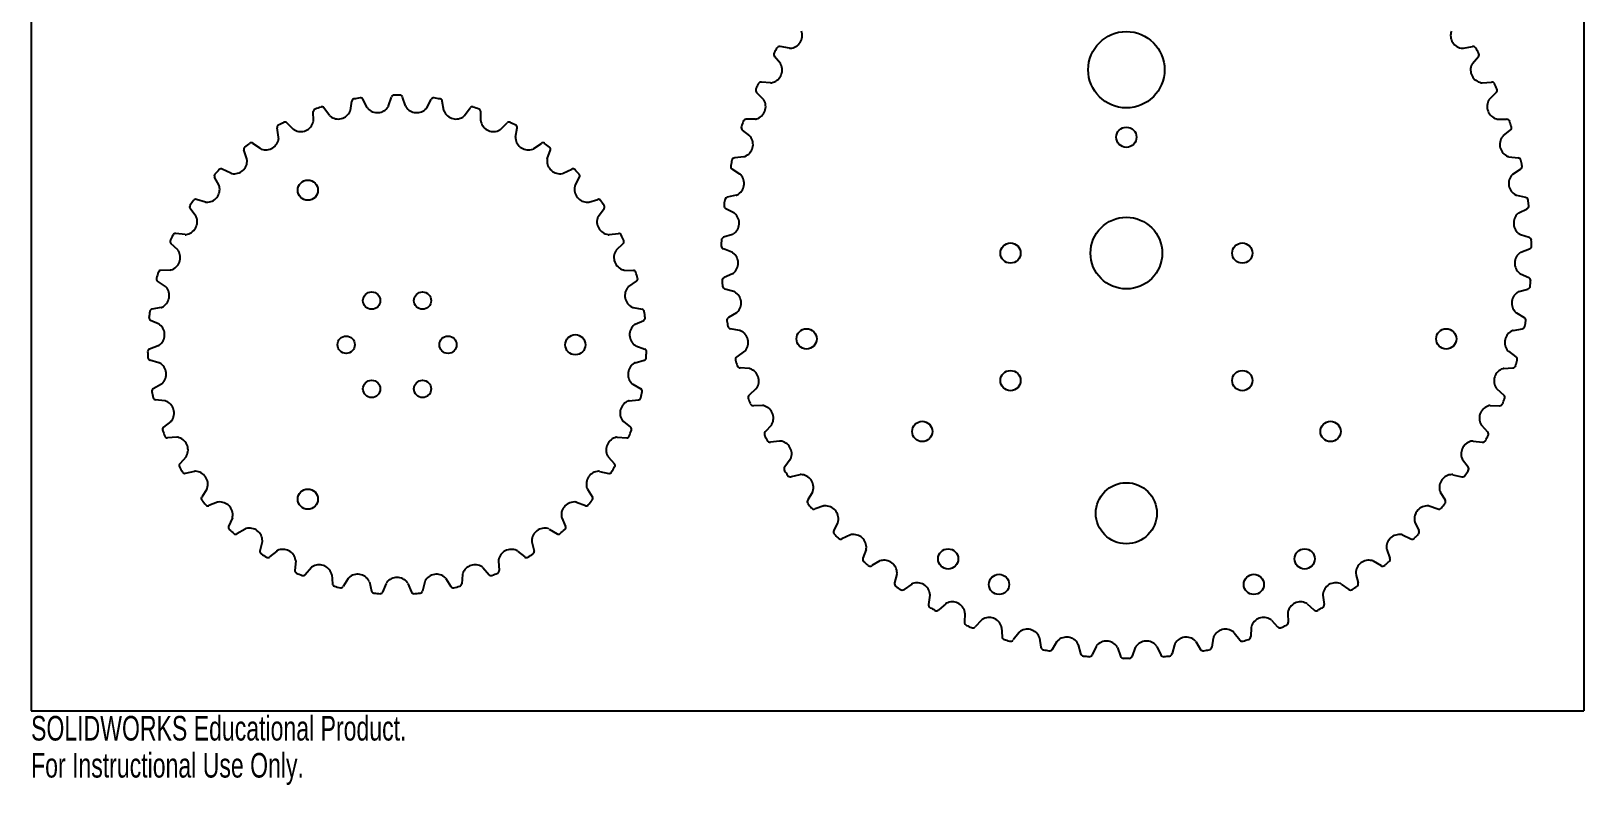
# Model space of a CAD drawing. Header units: inches. Extents: x -6 to 6, y -6.6 to 6.
# Drawn here: x -6 to 6, y -6.57 to -0.75 of the extents above; entities that cross this region are included whole.
import ezdxf

# ---------------------------------------------------------------- set-up
doc = ezdxf.new("R2010")
doc.units = ezdxf.units.IN
doc.header["$MEASUREMENT"] = 0
doc.styles.add('SLDTEXTSTYLE0', font='TXT', dxfattribs={"width": 0.7})

msp = doc.modelspace()

# ---------------------------------------------------------------- linework, layer by layer
at = {"color": 7, "linetype": 'Continuous'}
for p, q in [((-6, 6), (-6, -6)), ((6, 6), (6, -6)), ((-6, -6), (6, -6))]:
    msp.add_line(p, q, dxfattribs=at)
at = {"color": 7, "linetype": 'Continuous', "lineweight": 25}
for p, q in [((-0.209, -1), (-0.255, -0.946)), ((-0.14, -0.881), (-0.21, -0.869)), ((5.069, -0.881), (5.139, -0.869)), ((5.138, -1), (5.184, -0.946)), ((-0.285, -1.148), (-0.356, -1.143)), ((5.214, -1.148), (5.285, -1.143)), ((-3.532, -1.361), (-3.521, -1.289)), ((-3.403, -1.34), (-3.436, -1.275)), ((-3.237, -1.327), (-3.215, -1.258)), ((-3.106, -1.327), (-3.129, -1.258)), ((-2.94, -1.34), (-2.907, -1.275)), ((-2.811, -1.361), (-2.822, -1.289)), ((-0.342, -1.274), (-0.393, -1.224)), ((5.271, -1.274), (5.321, -1.224)), ((-3.818, -1.443), (-3.819, -1.37)), ((-3.694, -1.401), (-3.737, -1.342)), ((-2.65, -1.401), (-2.606, -1.342)), ((-2.525, -1.443), (-2.525, -1.37)), ((-0.402, -1.428), (-0.473, -1.43)), ((5.331, -1.428), (5.402, -1.43)), ((-4.087, -1.569), (-4.099, -1.497)), ((-3.971, -1.508), (-4.023, -1.457)), ((-2.372, -1.508), (-2.32, -1.457)), ((-2.256, -1.569), (-2.244, -1.497)), ((-0.446, -1.559), (-0.502, -1.515)), ((5.375, -1.559), (5.431, -1.515)), ((-4.332, -1.736), (-4.356, -1.667)), ((-4.227, -1.657), (-4.287, -1.616)), ((-2.116, -1.657), (-2.056, -1.616)), ((-2.011, -1.736), (-1.987, -1.667)), ((-0.491, -1.719), (-0.562, -1.728)), ((5.42, -1.719), (5.491, -1.728)), ((-4.547, -1.941), (-4.582, -1.877)), ((-4.457, -1.846), (-4.522, -1.815)), ((-1.887, -1.846), (-1.821, -1.815)), ((-1.796, -1.941), (-1.761, -1.877)), ((-0.522, -1.854), (-0.582, -1.815)), ((5.451, -1.854), (5.511, -1.815)), ((-0.551, -2.017), (-0.62, -2.033)), ((5.48, -2.017), (5.549, -2.033)), ((-4.727, -2.178), (-4.771, -2.12)), ((-4.652, -2.07), (-4.722, -2.049)), ((-1.691, -2.07), (-1.621, -2.049)), ((-1.616, -2.178), (-1.572, -2.12)), ((-0.568, -2.154), (-0.631, -2.122)), ((5.497, -2.154), (5.56, -2.122)), ((-4.866, -2.44), (-4.919, -2.39)), ((-4.81, -2.321), (-4.882, -2.312)), ((-1.533, -2.321), (-1.461, -2.312)), ((-1.477, -2.44), (-1.424, -2.39)), ((-0.58, -2.32), (-0.648, -2.342)), ((5.509, -2.32), (5.577, -2.342)), ((-0.584, -2.457), (-0.65, -2.432)), ((5.513, -2.457), (5.579, -2.432)), ((-4.925, -2.595), (-4.998, -2.598)), ((-1.418, -2.595), (-1.345, -2.598)), ((-0.58, -2.623), (-0.644, -2.653)), ((5.509, -2.623), (5.573, -2.653)), ((-4.962, -2.721), (-5.022, -2.68)), ((-1.381, -2.721), (-1.321, -2.68)), ((-0.569, -2.761), (-0.638, -2.742)), ((5.498, -2.761), (5.567, -2.742)), ((-5.011, -3.014), (-5.077, -2.984)), ((-4.995, -2.884), (-5.066, -2.898)), ((-1.348, -2.884), (-1.277, -2.898)), ((-1.332, -3.014), (-1.266, -2.984)), ((-0.549, -2.926), (-0.61, -2.961)), ((5.478, -2.926), (5.539, -2.961)), ((-0.525, -3.062), (-0.595, -3.049)), ((5.454, -3.062), (5.524, -3.049)), ((-5.017, -3.18), (-5.086, -3.206)), ((-1.326, -3.18), (-1.257, -3.206)), ((-0.488, -3.223), (-0.545, -3.265)), ((5.417, -3.223), (5.474, -3.265)), ((-5.012, -3.311), (-5.082, -3.292)), ((-1.331, -3.311), (-1.261, -3.292)), ((-0.45, -3.356), (-0.521, -3.351)), ((5.379, -3.356), (5.45, -3.351)), ((-4.992, -3.476), (-5.056, -3.512)), ((-1.351, -3.476), (-1.288, -3.512)), ((-4.966, -3.605), (-5.038, -3.597)), ((-1.377, -3.605), (-1.305, -3.597)), ((-0.398, -3.514), (-0.451, -3.561)), ((5.326, -3.514), (5.38, -3.561)), ((-0.347, -3.642), (-0.418, -3.644)), ((5.276, -3.642), (5.347, -3.644)), ((-4.92, -3.764), (-4.976, -3.81)), ((-1.423, -3.764), (-1.367, -3.81)), ((-0.279, -3.793), (-0.327, -3.845)), ((5.208, -3.793), (5.256, -3.845)), ((-4.873, -3.887), (-4.946, -3.891)), ((-1.47, -3.887), (-1.397, -3.891)), ((-0.216, -3.916), (-0.286, -3.925)), ((5.145, -3.916), (5.215, -3.925)), ((-4.802, -4.037), (-4.851, -4.091)), ((-1.541, -4.037), (-1.492, -4.091)), ((-0.133, -4.06), (-0.176, -4.116)), ((5.062, -4.06), (5.105, -4.116)), ((-4.736, -4.151), (-4.808, -4.166)), ((-1.607, -4.151), (-1.536, -4.166)), ((-0.058, -4.176), (-0.127, -4.192)), ((4.987, -4.176), (5.056, -4.192)), ((-4.642, -4.287), (-4.681, -4.349)), ((-1.701, -4.287), (-1.662, -4.349)), ((0.039, -4.311), (0.002, -4.371)), ((4.89, -4.311), (4.927, -4.371)), ((-4.559, -4.389), (-4.627, -4.415)), ((-1.784, -4.389), (-1.716, -4.415)), ((0.125, -4.418), (0.058, -4.441)), ((4.804, -4.418), (4.871, -4.441)), ((-4.444, -4.509), (-4.473, -4.576)), ((-1.899, -4.509), (-1.87, -4.576)), ((0.235, -4.543), (0.204, -4.607)), ((4.694, -4.543), (4.725, -4.607)), ((-4.346, -4.596), (-4.409, -4.633)), ((-1.997, -4.596), (-1.935, -4.633)), ((0.331, -4.642), (0.266, -4.671)), ((4.598, -4.642), (4.663, -4.671)), ((-4.213, -4.696), (-4.231, -4.766)), ((-4.102, -4.766), (-4.158, -4.812)), ((-2.241, -4.766), (-2.185, -4.812)), ((-2.13, -4.696), (-2.112, -4.766)), ((0.453, -4.755), (0.428, -4.821)), ((4.476, -4.755), (4.501, -4.821)), ((-3.955, -4.843), (-3.961, -4.916)), ((-3.834, -4.894), (-3.882, -4.949)), ((-2.509, -4.894), (-2.461, -4.949)), ((-2.388, -4.843), (-2.382, -4.916)), ((0.558, -4.843), (0.497, -4.879)), ((4.371, -4.843), (4.432, -4.879)), ((-3.677, -4.947), (-3.671, -5.02)), ((-3.549, -4.978), (-3.588, -5.04)), ((-3.385, -5.005), (-3.368, -5.076)), ((-3.255, -5.016), (-3.283, -5.083)), ((-3.089, -5.016), (-3.06, -5.083)), ((-2.958, -5.005), (-2.975, -5.076)), ((-2.794, -4.978), (-2.755, -5.04)), ((-2.666, -4.947), (-2.672, -5.02)), ((0.691, -4.944), (0.673, -5.012)), ((0.805, -5.021), (0.747, -5.063)), ((4.124, -5.021), (4.182, -5.063)), ((4.238, -4.944), (4.256, -5.012)), ((0.946, -5.108), (0.936, -5.178)), ((3.983, -5.108), (3.993, -5.178)), ((1.068, -5.174), (1.014, -5.221)), ((1.217, -5.246), (1.214, -5.317)), ((3.712, -5.246), (3.715, -5.317)), ((3.861, -5.174), (3.914, -5.221)), ((1.344, -5.299), (1.296, -5.352)), ((1.5, -5.356), (1.504, -5.427)), ((1.632, -5.397), (1.589, -5.453)), ((3.297, -5.397), (3.34, -5.453)), ((3.429, -5.356), (3.425, -5.427)), ((3.585, -5.299), (3.633, -5.352)), ((1.793, -5.438), (1.803, -5.508)), ((1.928, -5.465), (1.891, -5.526)), ((2.092, -5.49), (2.11, -5.559)), ((2.23, -5.504), (2.199, -5.568)), ((2.395, -5.512), (2.42, -5.579)), ((2.533, -5.512), (2.509, -5.579)), ((2.699, -5.504), (2.73, -5.568)), ((2.837, -5.49), (2.819, -5.559)), ((3.001, -5.465), (3.038, -5.526)), ((3.136, -5.438), (3.125, -5.508))]:
    msp.add_line(p, q, dxfattribs=at)
for centre, radius in [((2.464, -1.047), 0.295), ((2.464, -1.569), 0.0781), ((-3.861, -1.978), 0.0781), ((2.464, -2.464), 0.277), ((1.569, -2.464), 0.0781), ((3.36, -2.464), 0.0781), ((-3.368, -2.831), 0.0669), ((-2.975, -2.831), 0.0669), ((-3.565, -3.172), 0.0669), ((-2.778, -3.172), 0.0669), ((-1.794, -3.172), 0.0781), ((-0.007, -3.127), 0.0781), ((4.936, -3.127), 0.0781), ((-3.368, -3.513), 0.0669), ((-2.975, -3.513), 0.0669), ((1.569, -3.449), 0.0781), ((3.36, -3.449), 0.0781), ((0.887, -3.842), 0.0781), ((4.042, -3.842), 0.0781), ((-3.861, -4.365), 0.0781), ((2.464, -4.474), 0.236), ((1.087, -4.827), 0.0781), ((3.842, -4.827), 0.0781), ((1.48, -5.024), 0.0781), ((3.449, -5.024), 0.0781)]:
    msp.add_circle(centre, radius, dxfattribs=at)
for centre, radius, start, end in [((-0.141, -0.782), 0.1, 274.8844, 19.4014), ((5.07, -0.782), 0.1, 160.5986, 265.1156), ((-0.235, -0.93), 0.0256, 150.3828, 220.07), ((2.464, -2.464), 3.131, 149.6172, 150.3828), ((-0.215, -0.894), 0.0256, 79.93, 149.6172), ((-0.135, -0.851), 0.03, 259.93, 274.8844), ((5.064, -0.851), 0.03, 265.1156, 280.07), ((5.143, -0.894), 0.0256, 30.3828, 100.07), ((2.464, -2.464), 3.131, 29.6172, 30.3828), ((5.164, -0.93), 0.0256, 319.93, 29.6172), ((-0.296, -1.049), 0.1, 280.5986, 25.1156), ((-0.232, -1.02), 0.03, 25.1156, 40.07), ((5.224, -1.049), 0.1, 154.8844, 259.4014), ((5.161, -1.02), 0.03, 139.93, 154.8844), ((-0.375, -1.206), 0.0256, 156.0971, 225.7843), ((2.464, -2.464), 3.131, 155.3315, 156.0971), ((-0.358, -1.168), 0.0256, 85.6443, 155.3315), ((-0.283, -1.118), 0.03, 265.6443, 280.5986), ((5.212, -1.118), 0.03, 259.4014, 274.3557), ((5.287, -1.168), 0.0256, 24.6685, 94.3557), ((2.464, -2.464), 3.131, 23.9029, 24.6685), ((5.304, -1.206), 0.0256, 314.2157, 23.9029), ((-3.501, -1.292), 0.02, 99.9525, 171.1822), ((-3.172, -3.172), 1.928, 98.5091, 99.9525), ((-3.454, -1.285), 0.02, 27.2794, 98.5091), ((-3.196, -1.264), 0.02, 90.7217, 161.9514), ((-3.172, -3.172), 1.928, 89.2783, 90.7217), ((-3.148, -1.264), 0.02, 18.0486, 89.2783), ((-2.889, -1.285), 0.02, 81.4909, 152.7206), ((-3.172, -3.172), 1.928, 80.0475, 81.4909), ((-2.842, -1.292), 0.02, 8.8178, 80.0475), ((-0.423, -1.331), 0.1, 286.3129, 30.8299), ((-0.363, -1.295), 0.03, 30.8299, 45.7843), ((5.352, -1.331), 0.1, 149.1701, 253.6871), ((5.292, -1.295), 0.03, 134.2157, 149.1701), ((-3.799, -1.37), 0.02, 109.1833, 180.4129), ((-3.172, -3.172), 1.928, 107.7398, 109.1833), ((-3.753, -1.354), 0.02, 36.5102, 107.7398), ((-3.669, -1.383), 0.03, 216.5102, 231.5874), ((-3.626, -1.328), 0.1, 231.5874, 336.1049), ((-3.562, -1.357), 0.03, 336.1049, 351.1822), ((-3.376, -1.326), 0.03, 207.2794, 222.3566), ((-3.324, -1.279), 0.1, 222.3566, 326.8741), ((-3.266, -1.318), 0.03, 326.8741, 341.9514), ((-3.077, -1.318), 0.03, 198.0486, 213.1259), ((-3.019, -1.279), 0.1, 213.1259, 317.6434), ((-2.967, -1.326), 0.03, 317.6434, 332.7206), ((-2.781, -1.357), 0.03, 188.8178, 203.8951), ((-2.717, -1.328), 0.1, 203.8951, 308.4126), ((-2.674, -1.383), 0.03, 308.4126, 323.4898), ((-2.59, -1.354), 0.02, 72.2602, 143.4898), ((-3.172, -3.172), 1.928, 70.8167, 72.2602), ((-2.545, -1.37), 0.02, 359.5871, 70.8167), ((-0.473, -1.456), 0.0256, 91.3586, 161.0457), ((-0.403, -1.399), 0.03, 271.3586, 286.3129), ((5.332, -1.399), 0.03, 253.6871, 268.6414), ((5.402, -1.456), 0.0256, 18.9543, 88.6414), ((-4.079, -1.493), 0.02, 118.414, 189.6437), ((-3.172, -3.172), 1.928, 116.9706, 118.414), ((-4.037, -1.471), 0.02, 45.7409, 116.9706), ((-3.95, -1.486), 0.03, 225.7409, 240.8182), ((-3.916, -1.425), 0.1, 240.8182, 345.3357), ((-3.848, -1.443), 0.03, 345.3357, 0.4129), ((-2.495, -1.443), 0.03, 179.5871, 194.6643), ((-2.427, -1.425), 0.1, 194.6643, 299.1818), ((-2.393, -1.486), 0.03, 299.1818, 314.2591), ((-2.306, -1.471), 0.02, 63.0294, 134.2591), ((-3.172, -3.172), 1.928, 61.586, 63.0294), ((-2.264, -1.493), 0.02, 350.3563, 61.586), ((-0.486, -1.495), 0.0256, 161.8114, 231.4986), ((2.464, -2.464), 3.131, 161.0457, 161.8114), ((-0.465, -1.583), 0.03, 36.5442, 51.4986), ((5.394, -1.583), 0.03, 128.5014, 143.4558), ((2.464, -2.464), 3.131, 18.1886, 18.9543), ((5.415, -1.495), 0.0256, 308.5014, 18.1886), ((-4.337, -1.661), 0.02, 127.6448, 198.8745), ((-3.172, -3.172), 1.928, 126.2014, 127.6448), ((-4.298, -1.632), 0.02, 54.9717, 126.2014), ((-4.21, -1.633), 0.03, 234.9717, 250.0489), ((-4.186, -1.567), 0.1, 250.0489, 354.5665), ((-4.117, -1.574), 0.03, 354.5665, 9.6437), ((-2.227, -1.574), 0.03, 170.3563, 185.4335), ((-2.157, -1.567), 0.1, 185.4335, 289.9511), ((-2.133, -1.633), 0.03, 289.9511, 305.0283), ((-2.045, -1.632), 0.02, 53.7986, 125.0283), ((-3.172, -3.172), 1.928, 52.3552, 53.7986), ((-2.006, -1.661), 0.02, 341.1255, 52.3552), ((-0.521, -1.624), 0.1, 292.0272, 36.5442), ((5.45, -1.624), 0.1, 143.4558, 247.9728), ((-4.43, -1.751), 0.1, 259.2797, 3.7972), ((-4.361, -1.746), 0.03, 3.7972, 18.8745), ((-1.913, -1.751), 0.1, 176.2028, 280.7203), ((-1.983, -1.746), 0.03, 161.1255, 176.2028), ((2.464, -2.464), 3.131, 166.76, 167.5257), ((-0.568, -1.794), 0.0256, 167.5257, 237.2129), ((-0.559, -1.753), 0.0256, 97.0729, 166.76), ((-0.495, -1.689), 0.03, 277.0729, 292.0272), ((5.424, -1.689), 0.03, 247.9728, 262.9271), ((5.487, -1.753), 0.0256, 13.24, 82.9271), ((5.497, -1.794), 0.0256, 302.7871, 12.4743), ((2.464, -2.464), 3.131, 12.4743, 13.24), ((-4.564, -1.867), 0.02, 136.8756, 208.1052), ((-3.172, -3.172), 1.928, 135.4321, 136.8756), ((-4.531, -1.833), 0.02, 64.2025, 135.4321), ((-4.444, -1.819), 0.03, 244.2025, 259.2797), ((-1.9, -1.819), 0.03, 280.7203, 295.7975), ((-1.812, -1.833), 0.02, 44.5679, 115.7975), ((-3.172, -3.172), 1.928, 43.1244, 44.5679), ((-1.779, -1.867), 0.02, 331.8948, 43.1244), ((-0.59, -1.926), 0.1, 297.7415, 42.2585), ((-0.538, -1.879), 0.03, 42.2585, 57.2129), ((5.519, -1.926), 0.1, 137.7415, 242.2585), ((5.467, -1.879), 0.03, 122.7871, 137.7415), ((-4.642, -1.971), 0.1, 268.5105, 13.028), ((-4.574, -1.955), 0.03, 13.028, 28.1052), ((-1.701, -1.971), 0.1, 166.972, 271.4895), ((-1.769, -1.955), 0.03, 151.8948, 166.972), ((-0.614, -2.058), 0.0256, 102.7871, 172.4743), ((-0.557, -1.988), 0.03, 282.7871, 297.7415), ((5.486, -1.988), 0.03, 242.2585, 257.2129), ((5.543, -2.058), 0.0256, 7.5257, 77.2129), ((-4.755, -2.108), 0.02, 146.1063, 217.336), ((-3.172, -3.172), 1.928, 144.6629, 146.1063), ((-4.728, -2.068), 0.02, 73.4332, 144.6629), ((-4.644, -2.041), 0.03, 253.4332, 268.5105), ((-1.699, -2.041), 0.03, 271.4895, 286.5668), ((-1.615, -2.068), 0.02, 35.3371, 106.5668), ((-3.172, -3.172), 1.928, 33.8937, 35.3371), ((-1.588, -2.108), 0.02, 322.664, 33.8937), ((2.464, -2.464), 3.131, 172.4743, 173.24), ((-0.619, -2.099), 0.0256, 173.24, 242.9271), ((-0.628, -2.233), 0.1, 303.4558, 47.9728), ((-0.582, -2.181), 0.03, 47.9728, 62.9271), ((5.557, -2.233), 0.1, 132.0272, 236.5442), ((5.511, -2.181), 0.03, 117.0729, 132.0272), ((5.548, -2.099), 0.0256, 297.0729, 6.76), ((2.464, -2.464), 3.131, 6.76, 7.5257), ((-4.816, -2.222), 0.1, 277.7412, 22.2588), ((-4.751, -2.196), 0.03, 22.2588, 37.336), ((-1.527, -2.222), 0.1, 157.7412, 262.2588), ((-1.592, -2.196), 0.03, 142.664, 157.7412), ((-4.905, -2.375), 0.02, 155.3371, 226.5668), ((-3.172, -3.172), 1.928, 153.8937, 155.3371), ((-4.885, -2.332), 0.02, 82.664, 153.8937), ((-4.806, -2.292), 0.03, 262.664, 277.7412), ((-1.537, -2.292), 0.03, 262.2588, 277.336), ((-1.458, -2.332), 0.02, 26.1063, 97.336), ((-3.172, -3.172), 1.928, 24.6629, 26.1063), ((-1.438, -2.375), 0.02, 313.4332, 24.6629), ((2.464, -2.464), 3.131, 178.1886, 178.9543), ((-0.64, -2.366), 0.0256, 108.5014, 178.1886), ((-0.59, -2.291), 0.03, 288.5014, 303.4558), ((5.519, -2.291), 0.03, 236.5442, 251.4986), ((5.568, -2.366), 0.0256, 1.8114, 71.4986), ((2.464, -2.464), 3.131, 1.0457, 1.8114), ((-4.947, -2.498), 0.1, 286.972, 31.4895), ((-4.887, -2.462), 0.03, 31.4895, 46.5668), ((-1.396, -2.498), 0.1, 148.5105, 253.028), ((-1.456, -2.462), 0.03, 133.4332, 148.5105), ((-0.641, -2.408), 0.0256, 178.9543, 248.6414), ((-0.595, -2.485), 0.03, 53.6871, 68.6414), ((-0.636, -2.542), 0.1, 309.1701, 53.6871), ((5.565, -2.542), 0.1, 126.3129, 230.8299), ((5.524, -2.485), 0.03, 111.3586, 126.3129), ((5.569, -2.408), 0.0256, 291.3586, 1.0457), ((-3.172, -3.172), 1.928, 163.1244, 164.5679), ((-4.997, -2.618), 0.02, 91.8948, 163.1244), ((-4.926, -2.565), 0.03, 271.8948, 286.972), ((-1.417, -2.565), 0.03, 253.028, 268.1052), ((-1.346, -2.618), 0.02, 16.8756, 88.1052), ((-3.172, -3.172), 1.928, 15.4321, 16.8756), ((-0.592, -2.596), 0.03, 294.2157, 309.1701), ((5.521, -2.596), 0.03, 230.8299, 245.7843), ((-5.011, -2.664), 0.02, 164.5679, 235.7975), ((-5.032, -2.792), 0.1, 296.2028, 40.7203), ((-4.979, -2.746), 0.03, 40.7203, 55.7975), ((-1.311, -2.792), 0.1, 139.2797, 243.7972), ((-1.365, -2.746), 0.03, 124.2025, 139.2797), ((-1.332, -2.664), 0.02, 304.2025, 15.4321), ((-0.634, -2.676), 0.0256, 114.2157, 183.9029), ((2.464, -2.464), 3.131, 183.9029, 184.6685), ((-0.631, -2.717), 0.0256, 184.6685, 254.3557), ((5.56, -2.717), 0.0256, 285.6443, 355.3315), ((5.563, -2.676), 0.0256, 356.0971, 65.7843), ((2.464, -2.464), 3.131, 355.3315, 356.0971), ((-0.577, -2.79), 0.03, 59.4014, 74.3557), ((-0.613, -2.85), 0.1, 314.8844, 59.4014), ((5.542, -2.85), 0.1, 120.5986, 225.1156), ((5.506, -2.79), 0.03, 105.6443, 120.5986), ((-3.172, -3.172), 1.928, 172.3552, 173.7986), ((-5.068, -2.965), 0.02, 173.7986, 245.0283), ((-5.063, -2.918), 0.02, 101.1255, 172.3552), ((-5.001, -2.855), 0.03, 281.1255, 296.2028), ((-1.342, -2.855), 0.03, 243.7972, 258.8745), ((-1.281, -2.918), 0.02, 7.6448, 78.8745), ((-1.275, -2.965), 0.02, 294.9717, 6.2014), ((-3.172, -3.172), 1.928, 6.2014, 7.6448), ((-0.597, -2.983), 0.0256, 119.93, 189.6172), ((2.464, -2.464), 3.131, 189.6172, 190.3828), ((-0.564, -2.9), 0.03, 299.93, 314.8844), ((5.493, -2.9), 0.03, 225.1156, 240.07), ((5.526, -2.983), 0.0256, 350.3828, 60.07), ((2.464, -2.464), 3.131, 349.6172, 350.3828), ((-5.023, -3.042), 0.03, 49.9511, 65.0283), ((-5.068, -3.095), 0.1, 305.4335, 49.9511), ((-1.275, -3.095), 0.1, 130.0489, 234.5665), ((-1.32, -3.042), 0.03, 114.9717, 130.0489), ((-0.59, -3.024), 0.0256, 190.3828, 260.07), ((-0.53, -3.091), 0.03, 65.1156, 80.07), ((-0.559, -3.155), 0.1, 320.5986, 65.1156), ((5.488, -3.155), 0.1, 114.8844, 219.4014), ((5.459, -3.091), 0.03, 99.93, 114.8844), ((5.519, -3.024), 0.0256, 279.93, 349.6172), ((-5.079, -3.224), 0.02, 110.3563, 181.586), ((-3.172, -3.172), 1.928, 181.586, 183.0294), ((-5.028, -3.152), 0.03, 290.3563, 305.4335), ((-1.315, -3.152), 0.03, 234.5665, 249.6437), ((-1.264, -3.224), 0.02, 358.414, 69.6437), ((-3.172, -3.172), 1.928, 356.9706, 358.414), ((-0.505, -3.199), 0.03, 305.6443, 320.5986), ((5.434, -3.199), 0.03, 219.4014, 234.3557), ((-5.077, -3.272), 0.02, 183.0294, 254.2591), ((-5.02, -3.34), 0.03, 59.1818, 74.2591), ((-5.056, -3.4), 0.1, 314.6643, 59.1818), ((-1.287, -3.4), 0.1, 120.8182, 225.3357), ((-1.323, -3.34), 0.03, 105.7409, 120.8182), ((-1.266, -3.272), 0.02, 285.7409, 356.9706), ((-0.531, -3.286), 0.0256, 125.6443, 195.3315), ((2.464, -2.464), 3.131, 195.3315, 196.0971), ((-0.519, -3.326), 0.0256, 196.0971, 265.7843), ((-0.453, -3.386), 0.03, 70.8299, 85.7843), ((-0.476, -3.452), 0.1, 326.3129, 70.8299), ((5.405, -3.452), 0.1, 109.1701, 213.6871), ((5.382, -3.386), 0.03, 94.2157, 109.1701), ((5.448, -3.326), 0.0256, 274.2157, 343.9029), ((2.464, -2.464), 3.131, 343.9029, 344.6685), ((5.459, -3.286), 0.0256, 344.6685, 54.3557), ((-5.007, -3.45), 0.03, 299.5871, 314.6643), ((-1.336, -3.45), 0.03, 225.3357, 240.4129), ((-5.046, -3.53), 0.02, 119.5871, 190.8167), ((-3.172, -3.172), 1.928, 190.8167, 192.2602), ((-5.036, -3.577), 0.02, 192.2602, 263.4898), ((-1.307, -3.577), 0.02, 276.5102, 347.7398), ((-1.298, -3.53), 0.02, 349.1833, 60.4129), ((-3.172, -3.172), 1.928, 347.7398, 349.1833), ((-0.434, -3.58), 0.0256, 131.3586, 201.0457), ((2.464, -2.464), 3.131, 201.0457, 201.8114), ((-0.417, -3.491), 0.03, 311.3586, 326.3129), ((5.346, -3.491), 0.03, 213.6871, 228.6414), ((2.464, -2.464), 3.131, 338.1886, 338.9543), ((5.363, -3.58), 0.0256, 338.9543, 48.6414), ((-4.969, -3.635), 0.03, 68.4126, 83.4898), ((-4.995, -3.7), 0.1, 323.8951, 68.4126), ((-1.348, -3.7), 0.1, 111.5874, 216.1049), ((-1.374, -3.635), 0.03, 96.5102, 111.5874), ((-0.419, -3.618), 0.0256, 201.8114, 271.4986), ((-0.346, -3.672), 0.03, 76.5442, 91.4986), ((-0.363, -3.74), 0.1, 332.0272, 76.5442), ((5.292, -3.74), 0.1, 103.4558, 207.9728), ((5.275, -3.672), 0.03, 88.5014, 103.4558), ((5.348, -3.618), 0.0256, 268.5014, 338.1886), ((-4.964, -3.826), 0.02, 128.8178, 200.0475), ((-3.172, -3.172), 1.928, 200.0475, 201.4909), ((-4.939, -3.741), 0.03, 308.8178, 323.8951), ((-1.405, -3.741), 0.03, 216.1049, 231.1822), ((-3.172, -3.172), 1.928, 338.5091, 339.9525), ((-1.379, -3.826), 0.02, 339.9525, 51.1822), ((-0.301, -3.773), 0.03, 317.0729, 332.0272), ((5.23, -3.773), 0.03, 207.9728, 222.9271), ((-4.947, -3.871), 0.02, 201.4909, 272.7206), ((-4.872, -3.917), 0.03, 77.6434, 92.7206), ((-4.887, -3.985), 0.1, 333.1259, 77.6434), ((-1.456, -3.985), 0.1, 102.3566, 206.8741), ((-1.471, -3.917), 0.03, 87.2794, 102.3566), ((-1.396, -3.871), 0.02, 267.2794, 338.5091), ((-0.308, -3.863), 0.0256, 137.0729, 206.76), ((2.464, -2.464), 3.131, 206.76, 207.5257), ((-0.29, -3.9), 0.0256, 207.5257, 277.2129), ((-0.212, -3.946), 0.03, 82.2585, 97.2129), ((-0.222, -4.015), 0.1, 337.7415, 82.2585), ((5.151, -4.015), 0.1, 97.7415, 202.2585), ((5.141, -3.946), 0.03, 82.7871, 97.7415), ((5.218, -3.9), 0.0256, 262.7871, 332.4743), ((2.464, -2.464), 3.131, 332.4743, 333.24), ((5.237, -3.863), 0.0256, 333.24, 42.9271), ((-4.824, -4.017), 0.03, 318.0486, 333.1259), ((-1.519, -4.017), 0.03, 206.8741, 221.9514), ((-0.157, -4.042), 0.03, 322.7871, 337.7415), ((5.086, -4.042), 0.03, 202.2585, 217.2129), ((-4.836, -4.105), 0.02, 138.0486, 209.2783), ((-3.172, -3.172), 1.928, 209.2783, 210.7217), ((-4.812, -4.146), 0.02, 210.7217, 281.9514), ((-4.73, -4.18), 0.03, 86.8741, 101.9514), ((-4.734, -4.25), 0.1, 342.3566, 86.8741), ((-1.609, -4.25), 0.1, 93.1259, 197.6434), ((-1.613, -4.18), 0.03, 78.0486, 93.1259), ((-1.531, -4.146), 0.02, 258.0486, 329.2783), ((-3.172, -3.172), 1.928, 329.2783, 330.7217), ((-1.507, -4.105), 0.02, 330.7217, 41.9514), ((-0.155, -4.132), 0.0256, 142.7871, 212.4743), ((2.464, -2.464), 3.131, 212.4743, 213.24), ((-0.133, -4.167), 0.0256, 213.24, 282.9271), ((-0.051, -4.205), 0.03, 87.9728, 102.9271), ((-0.054, -4.275), 0.1, 343.4558, 87.9728), ((4.983, -4.275), 0.1, 92.0272, 196.5442), ((4.98, -4.205), 0.03, 77.0729, 92.0272), ((5.062, -4.167), 0.0256, 257.0729, 326.76), ((2.464, -2.464), 3.131, 326.76, 327.5257), ((5.084, -4.132), 0.0256, 327.5257, 37.2129), ((-4.667, -4.271), 0.03, 327.2794, 342.3566), ((-1.676, -4.271), 0.03, 197.6434, 212.7206), ((0.013, -4.295), 0.03, 328.5014, 343.4558), ((4.916, -4.295), 0.03, 196.5442, 211.4986), ((-4.665, -4.36), 0.02, 147.2794, 218.5091), ((-3.172, -3.172), 1.928, 218.5091, 219.9525), ((-4.634, -4.397), 0.02, 219.9525, 291.1822), ((-4.548, -4.417), 0.03, 96.1049, 111.1822), ((-4.541, -4.487), 0.1, 351.5874, 96.1049), ((-1.802, -4.487), 0.1, 83.8951, 188.4126), ((-1.795, -4.417), 0.03, 68.8178, 83.8951), ((-1.709, -4.397), 0.02, 248.8178, 320.0475), ((-3.172, -3.172), 1.928, 320.0475, 321.4909), ((-1.679, -4.36), 0.02, 321.4909, 32.7206), ((0.024, -4.384), 0.0256, 148.5014, 218.1886), ((2.464, -2.464), 3.131, 218.1886, 218.9543), ((0.049, -4.417), 0.0256, 218.9543, 288.6414), ((0.134, -4.447), 0.03, 93.6871, 108.6414), ((0.139, -4.517), 0.1, 349.1701, 93.6871), ((4.79, -4.517), 0.1, 86.3129, 190.8299), ((4.794, -4.447), 0.03, 71.3586, 86.3129), ((4.879, -4.417), 0.0256, 251.3586, 321.0457), ((2.464, -2.464), 3.131, 321.0457, 321.8114), ((4.905, -4.384), 0.0256, 321.8114, 31.4986), ((-4.471, -4.497), 0.03, 336.5102, 351.5874), ((-1.872, -4.497), 0.03, 188.4126, 203.4898), ((0.208, -4.53), 0.03, 334.2157, 349.1701), ((4.721, -4.53), 0.03, 190.8299, 205.7843), ((-4.455, -4.584), 0.02, 156.5102, 227.7398), ((-3.172, -3.172), 1.928, 227.7398, 229.1833), ((-4.419, -4.616), 0.02, 229.1833, 300.4129), ((-4.331, -4.622), 0.03, 105.3357, 120.4129), ((-4.312, -4.689), 0.1, 0.8182, 105.3357), ((-2.031, -4.689), 0.1, 74.6643, 179.1818), ((-2.013, -4.622), 0.03, 59.5871, 74.6643), ((-1.924, -4.616), 0.02, 239.5871, 310.8167), ((-3.172, -3.172), 1.928, 310.8167, 312.2602), ((-1.888, -4.584), 0.02, 312.2602, 23.4898), ((0.227, -4.618), 0.0256, 154.2157, 223.9029), ((2.464, -2.464), 3.131, 223.9029, 224.6685), ((0.256, -4.648), 0.0256, 224.6685, 294.3557), ((0.343, -4.669), 0.03, 99.4014, 114.3557), ((0.355, -4.738), 0.1, 354.8844, 99.4014), ((4.574, -4.738), 0.1, 80.5986, 185.1156), ((4.586, -4.669), 0.03, 65.6443, 80.5986), ((4.673, -4.648), 0.0256, 245.6443, 315.3315), ((2.464, -2.464), 3.131, 315.3315, 316.0971), ((4.702, -4.618), 0.0256, 316.0971, 25.7843), ((-4.212, -4.771), 0.02, 165.7409, 236.9706), ((-3.172, -3.172), 1.928, 236.9706, 238.414), ((-4.242, -4.688), 0.03, 345.7409, 0.8182), ((-4.083, -4.789), 0.03, 114.5665, 129.6437), ((-4.054, -4.853), 0.1, 10.0489, 114.5665), ((-2.289, -4.853), 0.1, 65.4335, 169.9511), ((-2.26, -4.789), 0.03, 50.3563, 65.4335), ((-3.172, -3.172), 1.928, 301.586, 303.0294), ((-2.101, -4.688), 0.03, 179.1818, 194.2591), ((-2.132, -4.771), 0.02, 303.0294, 14.2591), ((0.425, -4.744), 0.03, 339.93, 354.8844), ((4.504, -4.744), 0.03, 185.1156, 200.07), ((-4.171, -4.797), 0.02, 238.414, 309.6437), ((-3.941, -4.917), 0.02, 174.9717, 246.2014), ((-3.985, -4.84), 0.03, 354.9717, 10.0489), ((-3.812, -4.914), 0.03, 123.7972, 138.8745), ((-3.773, -4.972), 0.1, 19.2797, 123.7972), ((-2.57, -4.972), 0.1, 56.2028, 160.7203), ((-2.531, -4.914), 0.03, 41.1255, 56.2028), ((-2.402, -4.917), 0.02, 293.7986, 5.0283), ((-2.358, -4.84), 0.03, 169.9511, 185.0283), ((-2.172, -4.797), 0.02, 230.3563, 301.586), ((0.452, -4.83), 0.0256, 159.93, 229.6172), ((2.464, -2.464), 3.131, 229.6172, 230.3828), ((0.484, -4.857), 0.0256, 230.3828, 300.07), ((0.573, -4.869), 0.03, 105.1156, 120.07), ((0.592, -4.937), 0.1, 0.5986, 105.1156), ((4.337, -4.937), 0.1, 74.8844, 179.4014), ((4.355, -4.869), 0.03, 59.93, 74.8844), ((4.445, -4.857), 0.0256, 239.93, 309.6172), ((2.464, -2.464), 3.131, 309.6172, 310.3828), ((4.477, -4.83), 0.0256, 310.3828, 20.07), ((-3.172, -3.172), 1.928, 246.2014, 247.6448), ((-3.897, -4.936), 0.02, 247.6448, 318.8745), ((-3.707, -4.949), 0.03, 4.2025, 19.2797), ((-3.651, -5.018), 0.02, 184.2025, 255.4321), ((-3.172, -3.172), 1.928, 255.4321, 256.8756), ((-3.524, -4.994), 0.03, 133.028, 148.1052), ((-3.476, -5.045), 0.1, 28.5105, 133.028), ((-3.415, -5.012), 0.03, 13.4332, 28.5105), ((-3.227, -5.027), 0.03, 142.2588, 157.336), ((-3.172, -5.07), 0.1, 37.7412, 142.2588), ((-3.116, -5.027), 0.03, 22.664, 37.7412), ((-2.929, -5.012), 0.03, 151.4895, 166.5668), ((-2.867, -5.045), 0.1, 46.972, 151.4895), ((-2.819, -4.994), 0.03, 31.8948, 46.972), ((-3.172, -3.172), 1.928, 283.1244, 284.5679), ((-2.692, -5.018), 0.02, 284.5679, 355.7975), ((-2.636, -4.949), 0.03, 160.7203, 175.7975), ((-2.446, -4.936), 0.02, 221.1255, 292.3552), ((-3.172, -3.172), 1.928, 292.3552, 293.7986), ((0.698, -5.019), 0.0256, 165.6443, 235.3315), ((2.464, -2.464), 3.131, 235.3315, 236.0971), ((0.662, -4.936), 0.03, 345.6443, 0.5986), ((0.822, -5.046), 0.03, 110.8299, 125.7843), ((0.847, -5.111), 0.1, 6.3129, 110.8299), ((4.082, -5.111), 0.1, 69.1701, 173.6871), ((4.107, -5.046), 0.03, 54.2157, 69.1701), ((2.464, -2.464), 3.131, 303.9029, 304.6685), ((4.267, -4.936), 0.03, 179.4014, 194.3557), ((4.231, -5.019), 0.0256, 304.6685, 14.3557), ((-3.605, -5.03), 0.02, 256.8756, 328.1052), ((-3.349, -5.071), 0.02, 193.4332, 264.6629), ((-3.172, -3.172), 1.928, 264.6629, 266.1063), ((-3.301, -5.075), 0.02, 266.1063, 337.336), ((-3.042, -5.075), 0.02, 202.664, 273.8937), ((-3.172, -3.172), 1.928, 273.8937, 275.3371), ((-2.994, -5.071), 0.02, 275.3371, 346.5668), ((-2.738, -5.03), 0.02, 211.8948, 283.1244), ((0.732, -5.042), 0.0256, 236.0971, 305.7843), ((0.917, -5.103), 0.03, 351.3586, 6.3129), ((1.119, -5.259), 0.1, 12.0272, 116.5442), ((3.81, -5.259), 0.1, 63.4558, 167.9728), ((4.012, -5.103), 0.03, 173.6871, 188.6414), ((4.197, -5.042), 0.0256, 234.2157, 303.9029), ((0.961, -5.182), 0.0256, 171.3586, 241.0457), ((2.464, -2.464), 3.131, 241.0457, 241.8114), ((0.997, -5.202), 0.0256, 241.8114, 311.4986), ((1.087, -5.196), 0.03, 116.5442, 131.4986), ((1.187, -5.244), 0.03, 357.0729, 12.0272), ((1.404, -5.379), 0.1, 17.7415, 122.2585), ((3.525, -5.379), 0.1, 57.7415, 162.2585), ((3.742, -5.244), 0.03, 167.9728, 182.9271), ((3.841, -5.196), 0.03, 48.5014, 63.4558), ((3.931, -5.202), 0.0256, 228.5014, 298.1886), ((2.464, -2.464), 3.131, 298.1886, 298.9543), ((3.968, -5.182), 0.0256, 298.9543, 8.6414), ((1.239, -5.318), 0.0256, 177.0729, 246.76), ((2.464, -2.464), 3.131, 246.76, 247.5257), ((1.277, -5.334), 0.0256, 247.5257, 317.2129), ((1.366, -5.32), 0.03, 122.2585, 137.2129), ((1.47, -5.358), 0.03, 2.7871, 17.7415), ((1.656, -5.415), 0.03, 127.9728, 142.9271), ((1.699, -5.47), 0.1, 23.4558, 127.9728), ((3.23, -5.47), 0.1, 52.0272, 156.5442), ((3.273, -5.415), 0.03, 37.0729, 52.0272), ((3.459, -5.358), 0.03, 162.2585, 177.2129), ((3.563, -5.32), 0.03, 42.7871, 57.7415), ((3.652, -5.334), 0.0256, 222.7871, 292.4743), ((2.464, -2.464), 3.131, 292.4743, 293.24), ((3.69, -5.318), 0.0256, 293.24, 2.9271), ((1.529, -5.426), 0.0256, 182.7871, 252.4743), ((2.464, -2.464), 3.131, 252.4743, 253.24), ((1.569, -5.438), 0.0256, 253.24, 322.9271), ((1.763, -5.442), 0.03, 8.5014, 23.4558), ((1.829, -5.504), 0.0256, 188.5014, 258.1886), ((1.954, -5.481), 0.03, 133.6871, 148.6414), ((2.002, -5.531), 0.1, 29.1701, 133.6871), ((2.063, -5.497), 0.03, 14.2157, 29.1701), ((2.257, -5.517), 0.03, 139.4014, 154.3557), ((2.31, -5.562), 0.1, 34.8844, 139.4014), ((2.367, -5.522), 0.03, 19.93, 34.8844), ((2.562, -5.522), 0.03, 145.1156, 160.07), ((2.619, -5.562), 0.1, 40.5986, 145.1156), ((2.672, -5.517), 0.03, 25.6443, 40.5986), ((2.866, -5.497), 0.03, 150.8299, 165.7843), ((2.927, -5.531), 0.1, 46.3129, 150.8299), ((2.975, -5.481), 0.03, 31.3586, 46.3129), ((3.1, -5.504), 0.0256, 281.8114, 351.4986), ((3.166, -5.442), 0.03, 156.5442, 171.4986), ((3.36, -5.438), 0.0256, 217.0729, 286.76), ((2.464, -2.464), 3.131, 286.76, 287.5257), ((3.4, -5.426), 0.0256, 287.5257, 357.2129), ((2.464, -2.464), 3.131, 258.1886, 258.9543), ((1.869, -5.512), 0.0256, 258.9543, 328.6414), ((2.135, -5.552), 0.0256, 194.2157, 263.9029), ((2.464, -2.464), 3.131, 263.9029, 264.6685), ((2.176, -5.557), 0.0256, 264.6685, 334.3557), ((2.444, -5.57), 0.0256, 199.93, 269.6172), ((2.464, -2.464), 3.131, 269.6172, 270.3828), ((2.485, -5.57), 0.0256, 270.3828, 340.07), ((2.753, -5.557), 0.0256, 205.6443, 275.3315), ((2.464, -2.464), 3.131, 275.3315, 276.0971), ((2.794, -5.552), 0.0256, 276.0971, 345.7843), ((3.059, -5.512), 0.0256, 211.3586, 281.0457), ((2.464, -2.464), 3.131, 281.0457, 281.8114)]:
    msp.add_arc(centre, radius, start, end, dxfattribs=at)

# ---------------------------------------------------------------- texts
at = {"color": 7, "linetype": 'Continuous', "char_height": 0.1903, "attachment_point": 1, "style": 'SLDTEXTSTYLE0'}
for s, insert in [('SOLIDWORKS Educational Product.', (-6, -6.04)), ('For Instructional Use Only.', (-6, -6.326))]:
    msp.add_mtext(s, dxfattribs=dict(at, insert=insert))

doc.saveas('drawing.dxf')
